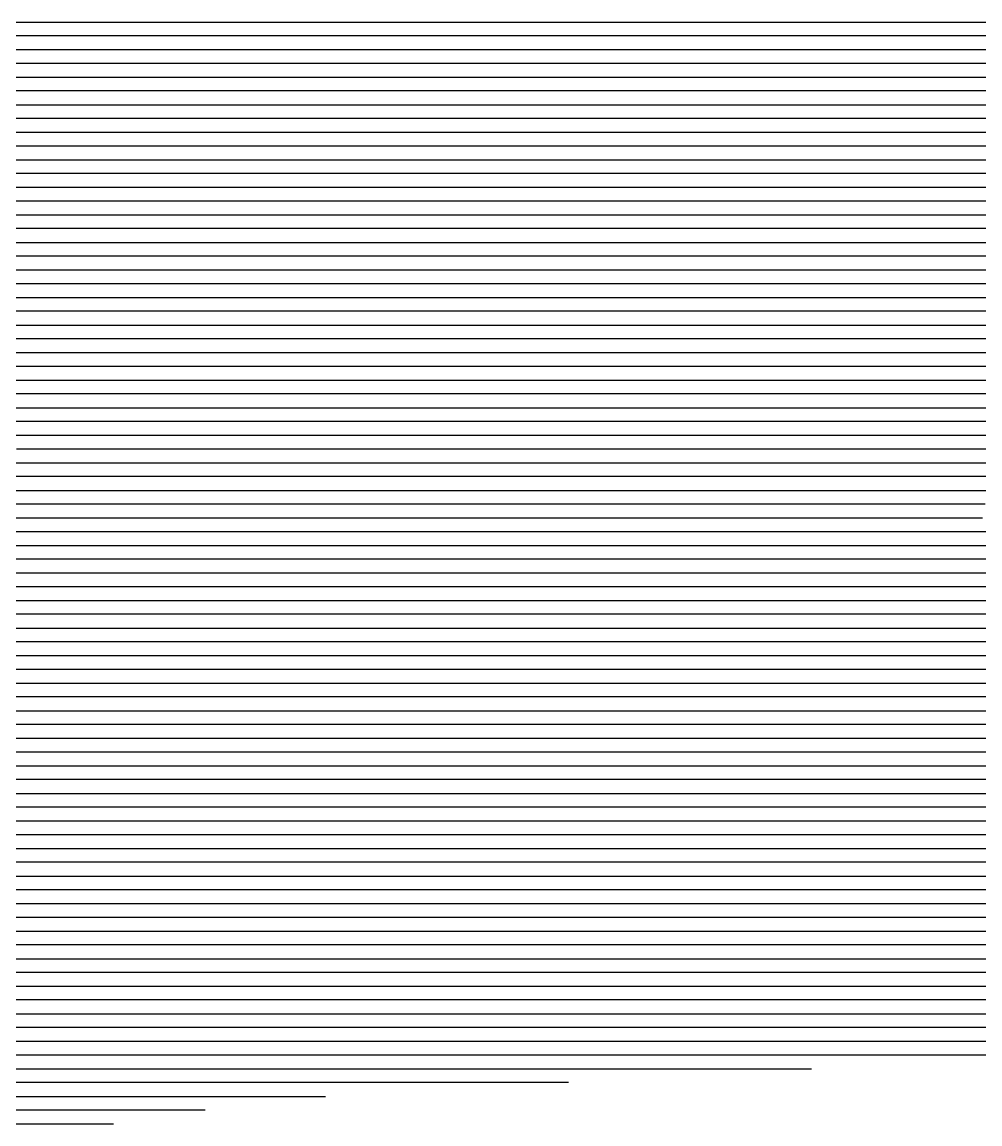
# Model space of a CAD drawing. Header units: metres. Extents: x -7 to 7, y -7 to 7.
# Drawn here: x -0.709 to -0.014, y 4.965 to 5.765 of the extents above; entities that cross this region are included whole.
import ezdxf

# ---------------------------------------------------------------- set-up
doc = ezdxf.new("R2010")
doc.units = ezdxf.units.M

msp = doc.modelspace()

# ---------------------------------------------------------------- linework, layer by layer
for p, q in [((-0.838509, 5.765147, -0.334505), (-0.615042, 5.765147, -0.31273)), ((-0.615042, 5.765147, -0.31273), (-0.406683, 5.765147, -0.292081)), ((-0.406683, 5.765147, -0.292081), (-0.14191, 5.765147, -0.265234)), ((-0.14191, 5.765147, -0.265234), (0.059006, 5.765147, -0.244959)), ((-0.613859, 5.755147, -0.312366), (-0.834468, 5.755147, -0.333863)), ((-0.408165, 5.755147, -0.291981), (-0.613859, 5.755147, -0.312366)), ((-0.141227, 5.755147, -0.264914), (-0.408165, 5.755147, -0.291981)), ((0.057036, 5.755147, -0.244907), (-0.141227, 5.755147, -0.264914)), ((-0.830427, 5.745147, -0.333221), (-0.612676, 5.745147, -0.312002)), ((-0.612676, 5.745147, -0.312002), (-0.409646, 5.745147, -0.291881)), ((-0.409646, 5.745147, -0.291881), (-0.140544, 5.745147, -0.264595)), ((-0.140544, 5.745147, -0.264595), (0.055067, 5.745147, -0.244856)), ((-0.611493, 5.735147, -0.311639), (-0.826386, 5.735147, -0.332578)), ((-0.411128, 5.735147, -0.291781), (-0.611493, 5.735147, -0.311639)), ((-0.13986, 5.735147, -0.264275), (-0.411128, 5.735147, -0.291781)), ((0.053097, 5.735147, -0.244804), (-0.13986, 5.735147, -0.264275)), ((-0.822345, 5.725147, -0.331936), (-0.61031, 5.725147, -0.311275)), ((-0.61031, 5.725147, -0.311275), (-0.41261, 5.725147, -0.291681)), ((-0.41261, 5.725147, -0.291681), (-0.139177, 5.725147, -0.263956)), ((-0.139177, 5.725147, -0.263956), (0.051128, 5.725147, -0.244753)), ((-0.609127, 5.715147, -0.310911), (-0.818304, 5.715147, -0.331293)), ((-0.414092, 5.715147, -0.291582), (-0.609127, 5.715147, -0.310911)), ((-0.138494, 5.715147, -0.263637), (-0.414092, 5.715147, -0.291582)), ((0.049158, 5.715147, -0.244701), (-0.138494, 5.715147, -0.263637)), ((-0.814263, 5.705147, -0.330651), (-0.607945, 5.705147, -0.310547)), ((-0.607945, 5.705147, -0.310547), (-0.415574, 5.705147, -0.291482)), ((-0.415574, 5.705147, -0.291482), (-0.137811, 5.705147, -0.263317)), ((-0.137811, 5.705147, -0.263317), (0.047189, 5.705147, -0.244649)), ((-0.606762, 5.695147, -0.310183), (-0.810222, 5.695147, -0.330009)), ((-0.417055, 5.695147, -0.291382), (-0.606762, 5.695147, -0.310183)), ((-0.137127, 5.695147, -0.262998), (-0.417055, 5.695147, -0.291382)), ((0.04522, 5.695147, -0.244598), (-0.137127, 5.695147, -0.262998)), ((-0.806181, 5.685147, -0.329366), (-0.605579, 5.685147, -0.309819)), ((-0.605579, 5.685147, -0.309819), (-0.418537, 5.685147, -0.291282)), ((-0.418537, 5.685147, -0.291282), (-0.136444, 5.685147, -0.262679)), ((-0.136444, 5.685147, -0.262679), (0.04325, 5.685147, -0.244546)), ((-0.604396, 5.675147, -0.309455), (-0.80214, 5.675147, -0.328724)), ((-0.420019, 5.675147, -0.291182), (-0.604396, 5.675147, -0.309455)), ((-0.135761, 5.675147, -0.262359), (-0.420019, 5.675147, -0.291182)), ((0.041281, 5.675147, -0.244494), (-0.135761, 5.675147, -0.262359)), ((-0.798099, 5.665147, -0.328082), (-0.603213, 5.665147, -0.309091)), ((-0.603213, 5.665147, -0.309091), (-0.421501, 5.665147, -0.291083)), ((-0.421501, 5.665147, -0.291083), (-0.135077, 5.665147, -0.26204)), ((-0.135077, 5.665147, -0.26204), (0.039311, 5.665147, -0.244443)), ((-0.60203, 5.655147, -0.308727), (-0.794058, 5.655147, -0.327439)), ((-0.422983, 5.655147, -0.290983), (-0.60203, 5.655147, -0.308727)), ((-0.134394, 5.655147, -0.261721), (-0.422983, 5.655147, -0.290983)), ((0.037342, 5.655147, -0.244391), (-0.134394, 5.655147, -0.261721)), ((-0.790017, 5.645147, -0.326797), (-0.600847, 5.645147, -0.308363)), ((-0.600847, 5.645147, -0.308363), (-0.424465, 5.645147, -0.290883)), ((-0.424465, 5.645147, -0.290883), (-0.133711, 5.645147, -0.261401)), ((-0.133711, 5.645147, -0.261401), (0.035372, 5.645147, -0.244339)), ((-0.599664, 5.635147, -0.308), (-0.785977, 5.635147, -0.326154)), ((-0.425946, 5.635147, -0.290783), (-0.599664, 5.635147, -0.308)), ((-0.133028, 5.635147, -0.261082), (-0.425946, 5.635147, -0.290783)), ((0.033403, 5.635147, -0.244288), (-0.133028, 5.635147, -0.261082)), ((-0.781936, 5.625147, -0.325512), (-0.598481, 5.625147, -0.307636)), ((-0.598481, 5.625147, -0.307636), (-0.427428, 5.625147, -0.290683)), ((-0.427428, 5.625147, -0.290683), (-0.132344, 5.625147, -0.260763)), ((-0.132344, 5.625147, -0.260763), (0.031434, 5.625147, -0.244236)), ((-0.597298, 5.615147, -0.307272), (-0.777895, 5.615147, -0.32487)), ((-0.42891, 5.615147, -0.290583), (-0.597298, 5.615147, -0.307272)), ((-0.131661, 5.615147, -0.260443), (-0.42891, 5.615147, -0.290583)), ((0.029464, 5.615147, -0.244184), (-0.131661, 5.615147, -0.260443)), ((-0.773854, 5.605147, -0.324227), (-0.596115, 5.605147, -0.306908)), ((-0.596115, 5.605147, -0.306908), (-0.430392, 5.605147, -0.290484)), ((-0.430392, 5.605147, -0.290484), (-0.130978, 5.605147, -0.260124)), ((-0.130978, 5.605147, -0.260124), (0.027495, 5.605147, -0.244133)), ((-0.594932, 5.595147, -0.306544), (-0.769813, 5.595147, -0.323585)), ((-0.431874, 5.595147, -0.290384), (-0.594932, 5.595147, -0.306544)), ((-0.130294, 5.595147, -0.259805), (-0.431874, 5.595147, -0.290384)), ((0.025525, 5.595147, -0.244081), (-0.130294, 5.595147, -0.259805)), ((-0.765772, 5.585147, -0.322942), (-0.593749, 5.585147, -0.30618)), ((-0.593749, 5.585147, -0.30618), (-0.433356, 5.585147, -0.290284)), ((-0.433356, 5.585147, -0.290284), (-0.129611, 5.585147, -0.259485)), ((-0.129611, 5.585147, -0.259485), (0.023556, 5.585147, -0.244029)), ((-0.592566, 5.575147, -0.305816), (-0.761731, 5.575147, -0.3223)), ((-0.434837, 5.575147, -0.290184), (-0.592566, 5.575147, -0.305816)), ((-0.128928, 5.575147, -0.259166), (-0.434837, 5.575147, -0.290184)), ((0.021586, 5.575147, -0.243978), (-0.128928, 5.575147, -0.259166)), ((-0.75769, 5.565147, -0.321658), (-0.591383, 5.565147, -0.305452)), ((-0.591383, 5.565147, -0.305452), (-0.436319, 5.565147, -0.290084)), ((-0.436319, 5.565147, -0.290084), (-0.128245, 5.565147, -0.258847)), ((-0.128245, 5.565147, -0.258847), (0.019617, 5.565147, -0.243926)), ((-0.5902, 5.555147, -0.305088), (-0.753649, 5.555147, -0.321015)), ((-0.437801, 5.555147, -0.289985), (-0.5902, 5.555147, -0.305088)), ((-0.127561, 5.555147, -0.258527), (-0.437801, 5.555147, -0.289985)), ((0.017647, 5.555147, -0.243874), (-0.127561, 5.555147, -0.258527)), ((-0.749608, 5.545147, -0.320373), (-0.589017, 5.545147, -0.304724)), ((-0.589017, 5.545147, -0.304724), (-0.439283, 5.545147, -0.289885)), ((-0.439283, 5.545147, -0.289885), (-0.126878, 5.545147, -0.258208)), ((-0.126878, 5.545147, -0.258208), (0.015678, 5.545147, -0.243823)), ((-0.587834, 5.535147, -0.30436), (-0.745567, 5.535147, -0.31973)), ((-0.440765, 5.535147, -0.289785), (-0.587834, 5.535147, -0.30436)), ((-0.126195, 5.535147, -0.257889), (-0.440765, 5.535147, -0.289785)), ((0.013709, 5.535147, -0.243771), (-0.126195, 5.535147, -0.257889)), ((-0.741526, 5.525147, -0.319088), (-0.586651, 5.525147, -0.303997)), ((-0.586651, 5.525147, -0.303997), (-0.442247, 5.525147, -0.289685)), ((-0.442247, 5.525147, -0.289685), (-0.125511, 5.525147, -0.257569)), ((-0.125511, 5.525147, -0.257569), (0.011739, 5.525147, -0.243719)), ((-0.585468, 5.515147, -0.303633), (-0.737485, 5.515147, -0.318446)), ((-0.443728, 5.515147, -0.289585), (-0.585468, 5.515147, -0.303633)), ((-0.124828, 5.515147, -0.25725), (-0.443728, 5.515147, -0.289585)), ((0.00977, 5.515147, -0.243668), (-0.124828, 5.515147, -0.25725)), ((-0.733444, 5.505147, -0.317803), (-0.584285, 5.505147, -0.303269)), ((-0.584285, 5.505147, -0.303269), (-0.44521, 5.505147, -0.289486)), ((-0.44521, 5.505147, -0.289486), (-0.124145, 5.505147, -0.256931)), ((-0.124145, 5.505147, -0.256931), (0.0078, 5.505147, -0.243616)), ((-0.583102, 5.495147, -0.302905), (-0.729403, 5.495147, -0.317161)), ((-0.446692, 5.495147, -0.289386), (-0.583102, 5.495147, -0.302905)), ((-0.123462, 5.495147, -0.256611), (-0.446692, 5.495147, -0.289386)), ((0.005831, 5.495147, -0.243564), (-0.123462, 5.495147, -0.256611)), ((-0.725362, 5.485147, -0.316518), (-0.581919, 5.485147, -0.302541)), ((-0.581919, 5.485147, -0.302541), (-0.448174, 5.485147, -0.289286)), ((-0.448174, 5.485147, -0.289286), (-0.122778, 5.485147, -0.256292)), ((-0.122778, 5.485147, -0.256292), (0.003861, 5.485147, -0.243513)), ((-0.580737, 5.475147, -0.302177), (-0.721321, 5.475147, -0.315876)), ((-0.449656, 5.475147, -0.289186), (-0.580737, 5.475147, -0.302177)), ((-0.122095, 5.475147, -0.255973), (-0.449656, 5.475147, -0.289186)), ((0.001892, 5.475147, -0.243461), (-0.122095, 5.475147, -0.255973)), ((-0.71728, 5.465147, -0.315234), (-0.579554, 5.465147, -0.301813)), ((-0.579554, 5.465147, -0.301813), (-0.451137, 5.465147, -0.289086)), ((-0.451137, 5.465147, -0.289086), (-0.121412, 5.465147, -0.255653)), ((-0.121412, 5.465147, -0.255653), (-0.000077, 5.465147, -0.243409)), ((-0.578371, 5.455147, -0.301449), (-0.71324, 5.455147, -0.314591)), ((-0.452619, 5.455147, -0.288987), (-0.578371, 5.455147, -0.301449)), ((-0.120728, 5.455147, -0.255334), (-0.452619, 5.455147, -0.288987)), ((-0.002047, 5.455147, -0.243358), (-0.120728, 5.455147, -0.255334)), ((-1.037193, 5.445147, -0.34663), (-0.709199, 5.445147, -0.313949)), ((-0.709199, 5.445147, -0.313949), (-0.577188, 5.445147, -0.301085)), ((-0.577188, 5.445147, -0.301085), (-0.454101, 5.445147, -0.288887)), ((-0.454101, 5.445147, -0.288887), (-0.120045, 5.445147, -0.255014)), ((-0.120045, 5.445147, -0.255014), (-0.004016, 5.445147, -0.243306)), ((-0.705158, 5.435147, -0.313306), (-1.035463, 5.435147, -0.346218)), ((-0.576005, 5.435147, -0.300721), (-0.705158, 5.435147, -0.313306)), ((-0.455583, 5.435147, -0.288787), (-0.576005, 5.435147, -0.300721)), ((-0.119362, 5.435147, -0.254695), (-0.455583, 5.435147, -0.288787)), ((-0.005986, 5.435147, -0.243254), (-0.119362, 5.435147, -0.254695)), ((-1.033732, 5.425147, -0.345806), (-0.701117, 5.425147, -0.312664)), ((-0.701117, 5.425147, -0.312664), (-0.574822, 5.425147, -0.300357)), ((-0.574822, 5.425147, -0.300357), (-0.457065, 5.425147, -0.288687)), ((-0.457065, 5.425147, -0.288687), (-0.118679, 5.425147, -0.254376)), ((-0.118679, 5.425147, -0.254376), (-0.007955, 5.425147, -0.243203)), ((-0.697076, 5.415147, -0.312022), (-1.032002, 5.415147, -0.345394)), ((-0.573639, 5.415147, -0.299994), (-0.697076, 5.415147, -0.312022)), ((-0.458547, 5.415147, -0.288587), (-0.573639, 5.415147, -0.299994)), ((-0.117995, 5.415147, -0.254056), (-0.458547, 5.415147, -0.288587)), ((-0.009925, 5.415147, -0.243151), (-0.117995, 5.415147, -0.254056)), ((-1.030271, 5.405147, -0.344981), (-0.693035, 5.405147, -0.311379)), ((-0.693035, 5.405147, -0.311379), (-0.572456, 5.405147, -0.29963)), ((-0.572456, 5.405147, -0.29963), (-0.460028, 5.405147, -0.288487)), ((-0.460028, 5.405147, -0.288487), (-0.117312, 5.405147, -0.253737)), ((-0.117312, 5.405147, -0.253737), (-0.011894, 5.405147, -0.243099)), ((-0.688994, 5.395147, -0.310737), (-1.028541, 5.395147, -0.344569)), ((-0.571273, 5.395147, -0.299266), (-0.688994, 5.395147, -0.310737)), ((-0.46151, 5.395147, -0.288388), (-0.571273, 5.395147, -0.299266)), ((-0.116629, 5.395147, -0.253418), (-0.46151, 5.395147, -0.288388)), ((-0.013863, 5.395147, -0.243048), (-0.116629, 5.395147, -0.253418)), ((0.342131, 5.395147, -0.206356), (-0.013863, 5.395147, -0.243048)), ((-1.02681, 5.385147, -0.344157), (-0.684953, 5.385147, -0.310094)), ((-0.684953, 5.385147, -0.310094), (-0.57009, 5.385147, -0.298902)), ((-0.57009, 5.385147, -0.298902), (-0.462992, 5.385147, -0.288288)), ((-0.462992, 5.385147, -0.288288), (-0.115945, 5.385147, -0.253098)), ((-0.115945, 5.385147, -0.253098), (-0.015833, 5.385147, -0.242996)), ((-0.015833, 5.385147, -0.242996), (0.342394, 5.385147, -0.206074)), ((-0.680912, 5.375147, -0.309452), (-1.02508, 5.375147, -0.343745)), ((-0.568907, 5.375147, -0.298538), (-0.680912, 5.375147, -0.309452)), ((-0.464474, 5.375147, -0.288188), (-0.568907, 5.375147, -0.298538)), ((-0.115262, 5.375147, -0.252779), (-0.464474, 5.375147, -0.288188)), ((-0.017802, 5.375147, -0.242944), (-0.115262, 5.375147, -0.252779)), ((0.342657, 5.375147, -0.205792), (-0.017802, 5.375147, -0.242944)), ((-1.023349, 5.365147, -0.343333), (-0.676871, 5.365147, -0.30881)), ((-0.676871, 5.365147, -0.30881), (-0.567724, 5.365147, -0.298174)), ((-0.567724, 5.365147, -0.298174), (-0.465956, 5.365147, -0.288088)), ((-0.465956, 5.365147, -0.288088), (-0.114579, 5.365147, -0.25246)), ((-0.114579, 5.365147, -0.25246), (-0.019772, 5.365147, -0.242893)), ((-0.019772, 5.365147, -0.242893), (0.34292, 5.365147, -0.20551)), ((-0.67283, 5.355147, -0.308167), (-1.021619, 5.355147, -0.34292)), ((-0.566541, 5.355147, -0.29781), (-0.67283, 5.355147, -0.308167)), ((-0.467438, 5.355147, -0.287988), (-0.566541, 5.355147, -0.29781)), ((-0.113896, 5.355147, -0.25214), (-0.467438, 5.355147, -0.287988)), ((-0.021741, 5.355147, -0.242841), (-0.113896, 5.355147, -0.25214)), ((0.343183, 5.355147, -0.205229), (-0.021741, 5.355147, -0.242841)), ((-1.019888, 5.345147, -0.342508), (-0.668789, 5.345147, -0.307525)), ((-0.668789, 5.345147, -0.307525), (-0.565358, 5.345147, -0.297446)), ((-0.565358, 5.345147, -0.297446), (-0.468919, 5.345147, -0.287889)), ((-0.468919, 5.345147, -0.287889), (-0.113212, 5.345147, -0.251821)), ((-0.113212, 5.345147, -0.251821), (-0.023711, 5.345147, -0.242789)), ((-0.023711, 5.345147, -0.242789), (0.343446, 5.345147, -0.204947)), ((-0.664748, 5.335147, -0.306882), (-1.018158, 5.335147, -0.342096)), ((-0.564175, 5.335147, -0.297082), (-0.664748, 5.335147, -0.306882)), ((-0.470401, 5.335147, -0.287789), (-0.564175, 5.335147, -0.297082)), ((-0.112529, 5.335147, -0.251502), (-0.470401, 5.335147, -0.287789)), ((-0.02568, 5.335147, -0.242738), (-0.112529, 5.335147, -0.251502)), ((0.343709, 5.335147, -0.204665), (-0.02568, 5.335147, -0.242738)), ((-1.016427, 5.325147, -0.341684), (-0.660707, 5.325147, -0.30624)), ((-0.660707, 5.325147, -0.30624), (-0.562992, 5.325147, -0.296718)), ((-0.562992, 5.325147, -0.296718), (-0.471883, 5.325147, -0.287689)), ((-0.471883, 5.325147, -0.287689), (-0.111846, 5.325147, -0.251182)), ((-0.111846, 5.325147, -0.251182), (-0.027649, 5.325147, -0.242686)), ((-0.027649, 5.325147, -0.242686), (0.343972, 5.325147, -0.204383)), ((-0.656666, 5.315147, -0.305598), (-1.014696, 5.315147, -0.341272)), ((-0.561809, 5.315147, -0.296355), (-0.656666, 5.315147, -0.305598)), ((-0.473365, 5.315147, -0.287589), (-0.561809, 5.315147, -0.296355)), ((-0.111162, 5.315147, -0.250863), (-0.473365, 5.315147, -0.287589)), ((-0.029619, 5.315147, -0.242634), (-0.111162, 5.315147, -0.250863)), ((0.344234, 5.315147, -0.204102), (-0.029619, 5.315147, -0.242634)), ((-1.012966, 5.305147, -0.34086), (-0.652625, 5.305147, -0.304955)), ((-0.652625, 5.305147, -0.304955), (-0.560626, 5.305147, -0.295991)), ((-0.560626, 5.305147, -0.295991), (-0.474847, 5.305147, -0.287489)), ((-0.474847, 5.305147, -0.287489), (-0.110479, 5.305147, -0.250544)), ((-0.110479, 5.305147, -0.250544), (-0.031588, 5.305147, -0.242583)), ((-0.031588, 5.305147, -0.242583), (0.344497, 5.305147, -0.20382)), ((-0.648584, 5.295147, -0.304313), (-1.011235, 5.295147, -0.340447)), ((-0.559443, 5.295147, -0.295627), (-0.648584, 5.295147, -0.304313)), ((-0.476328, 5.295147, -0.28739), (-0.559443, 5.295147, -0.295627)), ((-0.109796, 5.295147, -0.250224), (-0.476328, 5.295147, -0.28739)), ((-0.033558, 5.295147, -0.242531), (-0.109796, 5.295147, -0.250224)), ((0.34476, 5.295147, -0.203538), (-0.033558, 5.295147, -0.242531)), ((-1.009505, 5.285147, -0.340035), (-0.644543, 5.285147, -0.30367)), ((-0.644543, 5.285147, -0.30367), (-0.55826, 5.285147, -0.295263)), ((-0.55826, 5.285147, -0.295263), (-0.47781, 5.285147, -0.28729)), ((-0.47781, 5.285147, -0.28729), (-0.109113, 5.285147, -0.249905)), ((-0.109113, 5.285147, -0.249905), (-0.035527, 5.285147, -0.242479)), ((-0.035527, 5.285147, -0.242479), (0.345023, 5.285147, -0.203256)), ((-0.640502, 5.275147, -0.303028), (-1.007774, 5.275147, -0.339623)), ((-0.557077, 5.275147, -0.294899), (-0.640502, 5.275147, -0.303028)), ((-0.479292, 5.275147, -0.28719), (-0.557077, 5.275147, -0.294899)), ((-0.108429, 5.275147, -0.249586), (-0.479292, 5.275147, -0.28719)), ((-0.037497, 5.275147, -0.242428), (-0.108429, 5.275147, -0.249586)), ((0.345286, 5.275147, -0.202975), (-0.037497, 5.275147, -0.242428)), ((-1.006044, 5.265147, -0.339211), (-0.636462, 5.265147, -0.302386)), ((-0.636462, 5.265147, -0.302386), (-0.555894, 5.265147, -0.294535)), ((-0.555894, 5.265147, -0.294535), (-0.480774, 5.265147, -0.28709)), ((-0.480774, 5.265147, -0.28709), (-0.107746, 5.265147, -0.249266)), ((-0.107746, 5.265147, -0.249266), (-0.039466, 5.265147, -0.242376)), ((-0.039466, 5.265147, -0.242376), (0.345549, 5.265147, -0.202693)), ((-0.632421, 5.255147, -0.301743), (-1.004313, 5.255147, -0.338799)), ((-0.554711, 5.255147, -0.294171), (-0.632421, 5.255147, -0.301743)), ((-0.482256, 5.255147, -0.28699), (-0.554711, 5.255147, -0.294171)), ((-0.107063, 5.255147, -0.248947), (-0.482256, 5.255147, -0.28699)), ((-0.041436, 5.255147, -0.242324), (-0.107063, 5.255147, -0.248947)), ((0.345812, 5.255147, -0.202411), (-0.041436, 5.255147, -0.242324)), ((-1.002583, 5.245147, -0.338386), (-0.62838, 5.245147, -0.301101)), ((-0.62838, 5.245147, -0.301101), (-0.553529, 5.245147, -0.293807)), ((-0.553529, 5.245147, -0.293807), (-0.483738, 5.245147, -0.286891)), ((-0.483738, 5.245147, -0.286891), (-0.106379, 5.245147, -0.248628)), ((-0.106379, 5.245147, -0.248628), (-0.043405, 5.245147, -0.242273)), ((-0.043405, 5.245147, -0.242273), (0.346075, 5.245147, -0.202129)), ((-0.624339, 5.235147, -0.300459), (-1.000852, 5.235147, -0.337974)), ((-0.552346, 5.235147, -0.293443), (-0.624339, 5.235147, -0.300459)), ((-0.485219, 5.235147, -0.286791), (-0.552346, 5.235147, -0.293443)), ((-0.105696, 5.235147, -0.248308), (-0.485219, 5.235147, -0.286791)), ((-0.045374, 5.235147, -0.242221), (-0.105696, 5.235147, -0.248308)), ((0.346338, 5.235147, -0.201848), (-0.045374, 5.235147, -0.242221)), ((-0.999122, 5.225147, -0.337562), (-0.620298, 5.225147, -0.299816)), ((-0.620298, 5.225147, -0.299816), (-0.551163, 5.225147, -0.293079)), ((-0.551163, 5.225147, -0.293079), (-0.486701, 5.225147, -0.286691)), ((-0.486701, 5.225147, -0.286691), (-0.105013, 5.225147, -0.247989)), ((-0.105013, 5.225147, -0.247989), (-0.047344, 5.225147, -0.24217)), ((-0.047344, 5.225147, -0.24217), (0.346601, 5.225147, -0.201566)), ((-0.616257, 5.215147, -0.299174), (-0.997391, 5.215147, -0.33715)), ((-0.54998, 5.215147, -0.292715), (-0.616257, 5.215147, -0.299174)), ((-0.488183, 5.215147, -0.286591), (-0.54998, 5.215147, -0.292715)), ((-0.10433, 5.215147, -0.24767), (-0.488183, 5.215147, -0.286591)), ((-0.049313, 5.215147, -0.242118), (-0.10433, 5.215147, -0.24767)), ((0.346864, 5.215147, -0.201284), (-0.049313, 5.215147, -0.242118)), ((-0.99566, 5.205147, -0.336738), (-0.612216, 5.205147, -0.298531)), ((-0.612216, 5.205147, -0.298531), (-0.548797, 5.205147, -0.292352)), ((-0.548797, 5.205147, -0.292352), (-0.489665, 5.205147, -0.286491)), ((-0.489665, 5.205147, -0.286491), (-0.103646, 5.205147, -0.24735)), ((-0.103646, 5.205147, -0.24735), (-0.051283, 5.205147, -0.242066)), ((-0.051283, 5.205147, -0.242066), (0.347127, 5.205147, -0.201002)), ((-0.608175, 5.195147, -0.297889), (-0.99393, 5.195147, -0.336325)), ((-0.547614, 5.195147, -0.291988), (-0.608175, 5.195147, -0.297889)), ((-0.491147, 5.195147, -0.286391), (-0.547614, 5.195147, -0.291988)), ((-0.102963, 5.195147, -0.247031), (-0.491147, 5.195147, -0.286391)), ((-0.053252, 5.195147, -0.242015), (-0.102963, 5.195147, -0.247031)), ((0.347389, 5.195147, -0.200721), (-0.053252, 5.195147, -0.242015)), ((-0.992199, 5.185147, -0.335913), (-0.604134, 5.185147, -0.297247)), ((-0.604134, 5.185147, -0.297247), (-0.546431, 5.185147, -0.291624)), ((-0.546431, 5.185147, -0.291624), (-0.492629, 5.185147, -0.286292)), ((-0.492629, 5.185147, -0.286292), (-0.10228, 5.185147, -0.246711)), ((-0.10228, 5.185147, -0.246711), (-0.055222, 5.185147, -0.241963)), ((-0.055222, 5.185147, -0.241963), (0.347652, 5.185147, -0.200439)), ((-0.600093, 5.175147, -0.296604), (-0.990469, 5.175147, -0.335501)), ((-0.545248, 5.175147, -0.29126), (-0.600093, 5.175147, -0.296604)), ((-0.49411, 5.175147, -0.286192), (-0.545248, 5.175147, -0.29126)), ((-0.101596, 5.175147, -0.246392), (-0.49411, 5.175147, -0.286192)), ((-0.057191, 5.175147, -0.241911), (-0.101596, 5.175147, -0.246392)), ((0.347915, 5.175147, -0.200157), (-0.057191, 5.175147, -0.241911)), ((-0.988738, 5.165147, -0.335089), (-0.596052, 5.165147, -0.295962)), ((-0.596052, 5.165147, -0.295962), (-0.544065, 5.165147, -0.290896)), ((-0.544065, 5.165147, -0.290896), (-0.495592, 5.165147, -0.286092)), ((-0.495592, 5.165147, -0.286092), (-0.100913, 5.165147, -0.246073)), ((-0.100913, 5.165147, -0.246073), (-0.05916, 5.165147, -0.24186)), ((-0.05916, 5.165147, -0.24186), (0.348178, 5.165147, -0.199875)), ((-0.592011, 5.155147, -0.295319), (-0.987008, 5.155147, -0.334677)), ((-0.542882, 5.155147, -0.290532), (-0.592011, 5.155147, -0.295319)), ((-0.497074, 5.155147, -0.285992), (-0.542882, 5.155147, -0.290532)), ((-0.10023, 5.155147, -0.245753), (-0.497074, 5.155147, -0.285992)), ((-0.06113, 5.155147, -0.241808), (-0.10023, 5.155147, -0.245753)), ((0.348441, 5.155147, -0.199594), (-0.06113, 5.155147, -0.241808)), ((-0.985277, 5.145147, -0.334265), (-0.58797, 5.145147, -0.294677)), ((-0.58797, 5.145147, -0.294677), (-0.541699, 5.145147, -0.290168)), ((-0.541699, 5.145147, -0.290168), (-0.498556, 5.145147, -0.285892)), ((-0.498556, 5.145147, -0.285892), (-0.099547, 5.145147, -0.245434)), ((-0.099547, 5.145147, -0.245434), (-0.063099, 5.145147, -0.241756)), ((-0.063099, 5.145147, -0.241756), (0.348704, 5.145147, -0.199312)), ((-0.583929, 5.135147, -0.294035), (-0.983547, 5.135147, -0.333852)), ((-0.540516, 5.135147, -0.289804), (-0.583929, 5.135147, -0.294035)), ((-0.500038, 5.135147, -0.285793), (-0.540516, 5.135147, -0.289804)), ((-0.098863, 5.135147, -0.245115), (-0.500038, 5.135147, -0.285793)), ((-0.065069, 5.135147, -0.241705), (-0.098863, 5.135147, -0.245115)), ((0.348967, 5.135147, -0.19903), (-0.065069, 5.135147, -0.241705)), ((-0.981816, 5.125147, -0.33344), (-0.579888, 5.125147, -0.293392)), ((-0.579888, 5.125147, -0.293392), (-0.539333, 5.125147, -0.28944)), ((-0.539333, 5.125147, -0.28944), (-0.501519, 5.125147, -0.285693)), ((-0.501519, 5.125147, -0.285693), (-0.09818, 5.125147, -0.244795)), ((-0.09818, 5.125147, -0.244795), (-0.067038, 5.125147, -0.241653)), ((-0.067038, 5.125147, -0.241653), (0.34923, 5.125147, -0.198749)), ((-0.575847, 5.115147, -0.29275), (-0.980086, 5.115147, -0.333028)), ((-0.53815, 5.115147, -0.289076), (-0.575847, 5.115147, -0.29275)), ((-0.503001, 5.115147, -0.285593), (-0.53815, 5.115147, -0.289076)), ((-0.097497, 5.115147, -0.244476), (-0.503001, 5.115147, -0.285593)), ((-0.069008, 5.115147, -0.241601), (-0.097497, 5.115147, -0.244476)), ((0.349493, 5.115147, -0.198467), (-0.069008, 5.115147, -0.241601)), ((-0.978355, 5.105147, -0.332616), (-0.571806, 5.105147, -0.292107)), ((-0.571806, 5.105147, -0.292107), (-0.536967, 5.105147, -0.288713)), ((-0.536967, 5.105147, -0.288713), (-0.504483, 5.105147, -0.285493)), ((-0.504483, 5.105147, -0.285493), (-0.096813, 5.105147, -0.244157)), ((-0.096813, 5.105147, -0.244157), (-0.070977, 5.105147, -0.24155)), ((-0.070977, 5.105147, -0.24155), (0.349756, 5.105147, -0.198185)), ((-0.567765, 5.095147, -0.291465), (-0.976624, 5.095147, -0.332204)), ((-0.535784, 5.095147, -0.288349), (-0.567765, 5.095147, -0.291465)), ((-0.505965, 5.095147, -0.285393), (-0.535784, 5.095147, -0.288349)), ((-0.09613, 5.095147, -0.243837), (-0.505965, 5.095147, -0.285393)), ((-0.072946, 5.095147, -0.241498), (-0.09613, 5.095147, -0.243837)), ((0.350019, 5.095147, -0.197903), (-0.072946, 5.095147, -0.241498)), ((-0.974894, 5.085147, -0.331791), (-0.563725, 5.085147, -0.290823)), ((-0.563725, 5.085147, -0.290823), (-0.534601, 5.085147, -0.287985)), ((-0.534601, 5.085147, -0.287985), (-0.507447, 5.085147, -0.285294)), ((-0.507447, 5.085147, -0.285294), (-0.095447, 5.085147, -0.243518)), ((-0.095447, 5.085147, -0.243518), (-0.074916, 5.085147, -0.241446)), ((-0.074916, 5.085147, -0.241446), (0.350282, 5.085147, -0.197622)), ((-0.559684, 5.075147, -0.29018), (-0.973163, 5.075147, -0.331379)), ((-0.533418, 5.075147, -0.287621), (-0.559684, 5.075147, -0.29018)), ((-0.508929, 5.075147, -0.285194), (-0.533418, 5.075147, -0.287621)), ((-0.094764, 5.075147, -0.243199), (-0.508929, 5.075147, -0.285194)), ((-0.076885, 5.075147, -0.241395), (-0.094764, 5.075147, -0.243199)), ((0.350545, 5.075147, -0.19734), (-0.076885, 5.075147, -0.241395)), ((-0.971433, 5.065147, -0.330967), (-0.555643, 5.065147, -0.289538)), ((-0.555643, 5.065147, -0.289538), (-0.532235, 5.065147, -0.287257)), ((-0.532235, 5.065147, -0.287257), (-0.51041, 5.065147, -0.285094)), ((-0.51041, 5.065147, -0.285094), (-0.09408, 5.065147, -0.242879)), ((-0.09408, 5.065147, -0.242879), (-0.078855, 5.065147, -0.241343)), ((-0.078855, 5.065147, -0.241343), (0.350807, 5.065147, -0.197058)), ((-0.551602, 5.055147, -0.288895), (-0.969702, 5.055147, -0.330555)), ((-0.531052, 5.055147, -0.286893), (-0.551602, 5.055147, -0.288895)), ((-0.511892, 5.055147, -0.284994), (-0.531052, 5.055147, -0.286893)), ((-0.093397, 5.055147, -0.24256), (-0.511892, 5.055147, -0.284994)), ((-0.080824, 5.055147, -0.241291), (-0.093397, 5.055147, -0.24256)), ((0.35107, 5.055147, -0.196776), (-0.080824, 5.055147, -0.241291)), ((-0.967972, 5.045147, -0.330143), (-0.547561, 5.045147, -0.288253)), ((-0.547561, 5.045147, -0.288253), (-0.529869, 5.045147, -0.286529)), ((-0.529869, 5.045147, -0.286529), (-0.513374, 5.045147, -0.284894)), ((-0.513374, 5.045147, -0.284894), (-0.092714, 5.045147, -0.242241)), ((-0.092714, 5.045147, -0.242241), (-0.082794, 5.045147, -0.24124)), ((-0.082794, 5.045147, -0.24124), (0.351333, 5.045147, -0.196495)), ((-0.54352, 5.035147, -0.287611), (-0.966241, 5.035147, -0.32973)), ((-0.528686, 5.035147, -0.286165), (-0.54352, 5.035147, -0.287611)), ((-0.514856, 5.035147, -0.284795), (-0.528686, 5.035147, -0.286165)), ((-0.09203, 5.035147, -0.241921), (-0.514856, 5.035147, -0.284795)), ((-0.084763, 5.035147, -0.241188), (-0.09203, 5.035147, -0.241921)), ((0.351596, 5.035147, -0.196213), (-0.084763, 5.035147, -0.241188)), ((-0.964511, 5.025147, -0.329318), (-0.539479, 5.025147, -0.286968)), ((-0.539479, 5.025147, -0.286968), (-0.527504, 5.025147, -0.285801)), ((-0.527504, 5.025147, -0.285801), (-0.516338, 5.025147, -0.284695)), ((-0.516338, 5.025147, -0.284695), (-0.091347, 5.025147, -0.241602)), ((-0.091347, 5.025147, -0.241602), (-0.086733, 5.025147, -0.241136)), ((-0.086733, 5.025147, -0.241136), (0.351859, 5.025147, -0.195931)), ((-0.535438, 5.015147, -0.286326), (-0.96278, 5.015147, -0.328906)), ((-0.526321, 5.015147, -0.285437), (-0.535438, 5.015147, -0.286326)), ((-0.51782, 5.015147, -0.284595), (-0.526321, 5.015147, -0.285437)), ((-0.090664, 5.015147, -0.241283), (-0.51782, 5.015147, -0.284595)), ((-0.088702, 5.015147, -0.241085), (-0.090664, 5.015147, -0.241283)), ((0.352122, 5.015147, -0.195649), (-0.088702, 5.015147, -0.241085)), ((-0.96105, 5.005147, -0.328494), (-0.531397, 5.005147, -0.285683)), ((-0.531397, 5.005147, -0.285683), (-0.525138, 5.005147, -0.285073)), ((-0.525138, 5.005147, -0.285073), (-0.519301, 5.005147, -0.284495)), ((-0.519301, 5.005147, -0.284495), (-0.136111, 5.005147, -0.245641)), ((-0.527356, 4.995147, -0.285041), (-0.959319, 4.995147, -0.328082)), ((-0.523955, 4.995147, -0.28471), (-0.527356, 4.995147, -0.285041)), ((-0.520783, 4.995147, -0.284395), (-0.523955, 4.995147, -0.28471)), ((-0.312556, 4.995147, -0.263282), (-0.520783, 4.995147, -0.284395)), ((-0.957588, 4.985147, -0.32767), (-0.523315, 4.985147, -0.284399)), ((-0.523315, 4.985147, -0.284399), (-0.522772, 4.985147, -0.284346)), ((-0.522772, 4.985147, -0.284346), (-0.522265, 4.985147, -0.284295)), ((-0.522265, 4.985147, -0.284295), (-0.489, 4.985147, -0.280923)), ((-0.576423, 4.975147, -0.289451), (-0.955858, 4.975147, -0.327257)), ((-0.954127, 4.965147, -0.326845), (-0.642946, 4.965147, -0.295839))]:
    msp.add_line(p, q)

doc.saveas('drawing.dxf')
